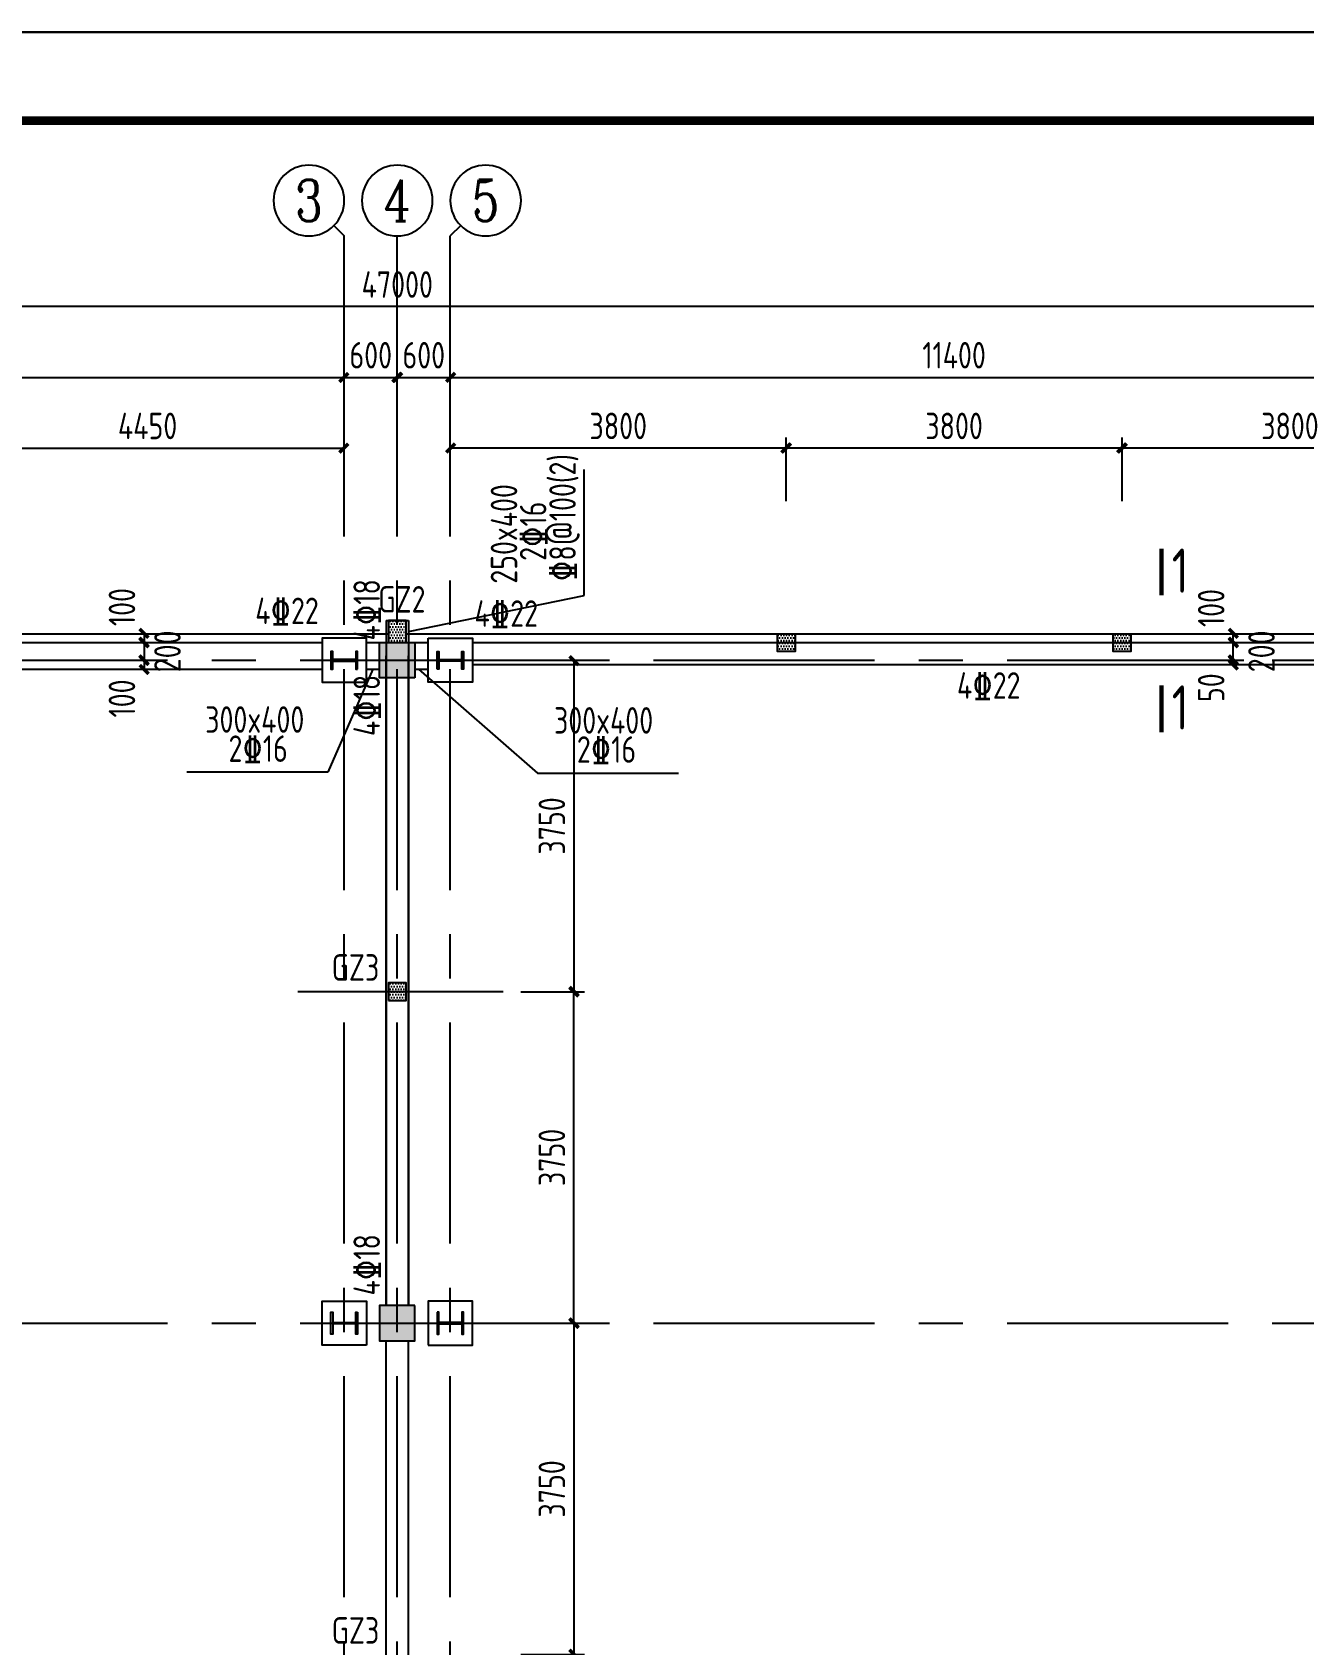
# Model space of a CAD drawing. Header units: millimetres. Extents: x 865490 to 879904, y 39442 to 44891.
# Drawn here: x 869031.9 to 869175.7, y 39862 to 40044.4 of the extents above; entities that cross this region are included whole.
import ezdxf
from ezdxf.enums import TextEntityAlignment as Align

# ---------------------------------------------------------------- set-up
doc = ezdxf.new("R2010")
doc.units = ezdxf.units.MM
doc.header["$LTSCALE"] = 1000
doc.header["$MEASUREMENT"] = 0
doc.linetypes.add('CENTER', pattern=[2, 1.25, -0.25, 0.25, -0.25])
doc.linetypes.add('DOTE', pattern=[2.42, 2, -0.2, 0.02, -0.2])
doc.layers.add('1', color=4, linetype='Continuous', lineweight=70)
for name, color, linetype in [('AXIS', 3, 'Continuous'), ('AXIS_TEXT', 7, 'Continuous'), ('DIM', 7, 'Continuous'), ('DOTE', 1, 'DOTE'), ('M_Prof', 2, 'Continuous'), ('PUB_DIM', 3, 'Continuous'), ('层14', 2, 'Continuous'), ('标注', 7, 'Continuous'), ('梁', 4, 'Continuous'), ('梁集中标注', 2, 'Continuous')]:
    doc.layers.add(name, color=color, linetype=linetype)
doc.styles.add('_TCH_AXIS', font='COMPLEX', dxfattribs={"bigfont": 'GBCBIG'})
doc.styles.add('COMPLEX', font='COMPLEX')
doc.styles.add('GBHZ', font='gbenor.shx', dxfattribs={"width": 0.9, "bigfont": 'gbcbig.shx'})
doc.dimstyles.new('Y100', dxfattribs={"dimscale": 0, "dimtxt": 3, "dimasz": 0.01, "dimexe": 1.2, "dimexo": 2, "dimgap": 1, "dimtad": 1, "dimdec": 0, "dimlfac": 100, "dimzin": 0, "dimdsep": 46, "dimtxsty": 'GBHZ', "dimblk": 'DX', "dimcen": 0.09, "dimdle": 1, "dimclrd": 7, "dimclre": 7, "dimclrt": 7, "dimadec": 0, "dimazin": 0, "dimtfac": 1, "dimtdec": 0, "dimtix": 1, "dimtmove": 2, "dimatfit": 3, "dimldrblk": 'DX', "dimfxl": 0, "dimtolj": 1, "dimtzin": 0, "dimarcsym": 0})
pattern_1 = [(0, (-657.64333, -447.2276), (0.15625, 0.3125), [0, -0.3125])]

# ---------------------------------------------------------------- blocks, each defined once
blk = doc.blocks.new('_AXISO')
blk.add_circle((0, 0), 0.5)
at = {"layer": 'AXIS_TEXT', "style": 'COMPLEX', "width": 1.041667}
blk.add_attdef('A', text='', height=0.56, dxfattribs=at).set_placement((-0.25, -0.28), (0.25, -0.28), align=Align.FIT)
blk = doc.blocks.new('DX')
at = {"color": 0, "linetype": 'ByBlock', "const_width": 40}
blk.add_lwpolyline([(-54, -51), (46, 49)], dxfattribs=at)
blk = doc.blocks.new('*D394')
at = {"layer": 'Defpoints', "color": 0, "transparency": 16777216}
for p in [(869067.16, 40005.36), (868953.16, 39989.36), (869067.16, 39989.36)]:
    blk.add_point(p, dxfattribs=at)
at = {"layer": 'dim', "color": 7, "lineweight": -2, "transparency": 16777216}
for p, q in [((868953.16, 39991.36), (868953.16, 40006.56)), ((868953.17, 40005.36), (869067.15, 40005.36)), ((869067.16, 39991.36), (869067.16, 40006.56))]:
    blk.add_line(p, q, dxfattribs=at)
at = {"layer": 'dim', "color": 7, "lineweight": -2, "transparency": 16777216, "xscale": 0.01, "yscale": 0.01, "zscale": 0.01, "rotation": 180}
blk.add_blockref('DX', (868953.16, 40005.36), dxfattribs=at)
at = {"layer": 'dim', "color": 7, "lineweight": -2, "transparency": 16777216, "xscale": 0.01, "yscale": 0.01, "zscale": 0.01}
blk.add_blockref('DX', (869067.16, 40005.36), dxfattribs=at)
at = {"layer": 'dim', "color": 7, "transparency": 16777216, "insert": (869010.16, 40007.86), "char_height": 3, "attachment_point": 5, "style": 'GBHZ'}
blk.add_mtext('\\A1;11400', dxfattribs=at)
blk = doc.blocks.new('*D395')
at = {"layer": 'Defpoints', "color": 0, "transparency": 16777216}
for p in [(869073.16, 40005.36), (869067.16, 39989.36), (869073.16, 39989.36)]:
    blk.add_point(p, dxfattribs=at)
at = {"layer": 'dim', "color": 7, "lineweight": -2, "transparency": 16777216}
for p, q in [((869067.15, 40005.36), (869067.14, 40005.36)), ((869067.16, 39991.36), (869067.16, 40006.56)), ((869067.16, 40005.36), (869073.16, 40005.36)), ((869073.16, 39991.36), (869073.16, 40006.56)), ((869073.17, 40005.36), (869073.18, 40005.36))]:
    blk.add_line(p, q, dxfattribs=at)
at = {"layer": 'dim', "color": 7, "lineweight": -2, "transparency": 16777216, "xscale": 0.01, "yscale": 0.01, "zscale": 0.01}
blk.add_blockref('DX', (869067.16, 40005.36), dxfattribs=at)
at = {"layer": 'dim', "color": 7, "lineweight": -2, "transparency": 16777216, "xscale": 0.01, "yscale": 0.01, "zscale": 0.01, "rotation": 180}
blk.add_blockref('DX', (869073.16, 40005.36), dxfattribs=at)
at = {"layer": 'dim', "color": 7, "transparency": 16777216, "insert": (869070.16, 40007.86), "char_height": 3, "attachment_point": 5, "style": 'GBHZ'}
blk.add_mtext('\\A1;600', dxfattribs=at)
blk = doc.blocks.new('*D396')
at = {"layer": 'Defpoints', "color": 0, "transparency": 16777216}
for p in [(869079.16, 40005.36), (869073.16, 39989.36), (869079.16, 39989.36)]:
    blk.add_point(p, dxfattribs=at)
at = {"layer": 'dim', "color": 7, "lineweight": -2, "transparency": 16777216}
for p, q in [((869073.15, 40005.36), (869073.14, 40005.36)), ((869073.16, 39991.36), (869073.16, 40006.56)), ((869073.16, 40005.36), (869079.16, 40005.36)), ((869079.16, 39991.36), (869079.16, 40006.56)), ((869079.17, 40005.36), (869079.18, 40005.36))]:
    blk.add_line(p, q, dxfattribs=at)
at = {"layer": 'dim', "color": 7, "lineweight": -2, "transparency": 16777216, "xscale": 0.01, "yscale": 0.01, "zscale": 0.01}
blk.add_blockref('DX', (869073.16, 40005.36), dxfattribs=at)
at = {"layer": 'dim', "color": 7, "lineweight": -2, "transparency": 16777216, "xscale": 0.01, "yscale": 0.01, "zscale": 0.01, "rotation": 180}
blk.add_blockref('DX', (869079.16, 40005.36), dxfattribs=at)
at = {"layer": 'dim', "color": 7, "transparency": 16777216, "insert": (869076.16, 40007.86), "char_height": 3, "attachment_point": 5, "style": 'GBHZ'}
blk.add_mtext('\\A1;600', dxfattribs=at)
blk = doc.blocks.new('*D397')
at = {"layer": 'Defpoints', "color": 0, "transparency": 16777216}
for p in [(869193.16, 40005.36), (869079.16, 39989.36), (869193.16, 39989.36)]:
    blk.add_point(p, dxfattribs=at)
at = {"layer": 'dim', "color": 7, "lineweight": -2, "transparency": 16777216}
for p, q in [((869079.16, 39991.36), (869079.16, 40006.56)), ((869079.17, 40005.36), (869193.15, 40005.36)), ((869193.16, 39991.36), (869193.16, 40006.56))]:
    blk.add_line(p, q, dxfattribs=at)
at = {"layer": 'dim', "color": 7, "lineweight": -2, "transparency": 16777216, "xscale": 0.01, "yscale": 0.01, "zscale": 0.01, "rotation": 180}
blk.add_blockref('DX', (869079.16, 40005.36), dxfattribs=at)
at = {"layer": 'dim', "color": 7, "lineweight": -2, "transparency": 16777216, "xscale": 0.01, "yscale": 0.01, "zscale": 0.01}
blk.add_blockref('DX', (869193.16, 40005.36), dxfattribs=at)
at = {"layer": 'dim', "color": 7, "transparency": 16777216, "insert": (869136.16, 40007.86), "char_height": 3, "attachment_point": 5, "style": 'GBHZ'}
blk.add_mtext('\\A1;11400', dxfattribs=at)
blk = doc.blocks.new('*D399')
at = {"layer": 'Defpoints', "color": 0, "transparency": 16777216}
for p in [(868838.16, 40013.36), (868838.16, 39989.36), (869308.16, 39989.36)]:
    blk.add_point(p, dxfattribs=at)
at = {"layer": 'dim', "color": 7, "lineweight": -2, "transparency": 16777216}
for p, q in [((868838.16, 39991.36), (868838.16, 40014.56)), ((869308.16, 39991.36), (869308.16, 40014.56)), ((869308.15, 40013.36), (868838.17, 40013.36))]:
    blk.add_line(p, q, dxfattribs=at)
at = {"layer": 'dim', "color": 7, "lineweight": -2, "transparency": 16777216, "xscale": 0.01, "yscale": 0.01, "zscale": 0.01, "rotation": 180}
blk.add_blockref('DX', (868838.16, 40013.36), dxfattribs=at)
at = {"layer": 'dim', "color": 7, "lineweight": -2, "transparency": 16777216, "xscale": 0.01, "yscale": 0.01, "zscale": 0.01}
blk.add_blockref('DX', (869308.16, 40013.36), dxfattribs=at)
at = {"layer": 'dim', "color": 7, "transparency": 16777216, "insert": (869073.16, 40015.86), "char_height": 3, "attachment_point": 5, "style": 'GBHZ'}
blk.add_mtext('\\A1;47000', dxfattribs=at)
blk = doc.blocks.new('*D1197')
at = {"layer": 'Defpoints', "color": 0, "transparency": 16777216}
for p in [(869085.15, 39898.36), (869085.15, 39860.86), (869093.15, 39860.86)]:
    blk.add_point(p, dxfattribs=at)
at = {"layer": 'dim', "color": 7, "lineweight": -2, "transparency": 16777216}
for p, q in [((869087.15, 39898.36), (869094.35, 39898.36)), ((869093.15, 39898.35), (869093.15, 39860.87)), ((869087.15, 39860.86), (869094.35, 39860.86))]:
    blk.add_line(p, q, dxfattribs=at)
at = {"layer": 'dim', "color": 7, "lineweight": -2, "transparency": 16777216, "xscale": 0.01, "yscale": 0.01, "zscale": 0.01}
for p, rotation in [((869093.15, 39898.36), 90), ((869093.15, 39860.86), 270)]:
    blk.add_blockref('DX', p, dxfattribs=dict(at, rotation=rotation))
at = {"layer": 'dim', "color": 7, "transparency": 16777216, "insert": (869090.65, 39879.61), "char_height": 3, "attachment_point": 5, "rotation": 90, "style": 'GBHZ'}
blk.add_mtext('\\A1;3750', dxfattribs=at)
blk = doc.blocks.new('*D1198')
at = {"layer": 'Defpoints', "color": 0, "transparency": 16777216}
for p in [(869085.15, 39935.86), (869093.15, 39935.86), (869085.15, 39898.36)]:
    blk.add_point(p, dxfattribs=at)
at = {"layer": 'dim', "color": 7, "lineweight": -2, "transparency": 16777216}
for p, q in [((869087.15, 39935.86), (869094.35, 39935.86)), ((869093.15, 39898.37), (869093.15, 39935.85)), ((869087.15, 39898.36), (869094.35, 39898.36))]:
    blk.add_line(p, q, dxfattribs=at)
at = {"layer": 'dim', "color": 7, "lineweight": -2, "transparency": 16777216, "xscale": 0.01, "yscale": 0.01, "zscale": 0.01}
for p, rotation in [((869093.15, 39935.86), 90), ((869093.15, 39898.36), 270)]:
    blk.add_blockref('DX', p, dxfattribs=dict(at, rotation=rotation))
at = {"layer": 'dim', "color": 7, "transparency": 16777216, "insert": (869090.65, 39917.11), "char_height": 3, "attachment_point": 5, "rotation": 90, "style": 'GBHZ'}
blk.add_mtext('\\A1;3750', dxfattribs=at)
blk = doc.blocks.new('*D1199')
at = {"layer": 'Defpoints', "color": 0, "transparency": 16777216}
for p in [(869085.15, 39973.36), (869085.15, 39935.86), (869093.15, 39935.86)]:
    blk.add_point(p, dxfattribs=at)
at = {"layer": 'dim', "color": 7, "lineweight": -2, "transparency": 16777216}
for p, q in [((869087.15, 39973.36), (869094.35, 39973.36)), ((869093.15, 39973.35), (869093.15, 39935.87)), ((869087.15, 39935.86), (869094.35, 39935.86))]:
    blk.add_line(p, q, dxfattribs=at)
at = {"layer": 'dim', "color": 7, "lineweight": -2, "transparency": 16777216, "xscale": 0.01, "yscale": 0.01, "zscale": 0.01}
for p, rotation in [((869093.15, 39973.36), 90), ((869093.15, 39935.86), 270)]:
    blk.add_blockref('DX', p, dxfattribs=dict(at, rotation=rotation))
at = {"layer": 'dim', "color": 7, "transparency": 16777216, "insert": (869090.65, 39954.61), "char_height": 3, "attachment_point": 5, "rotation": 90, "style": 'GBHZ'}
blk.add_mtext('\\A1;3750', dxfattribs=at)
blk = doc.blocks.new('*D1243')
at = {"layer": 'Defpoints', "color": 0, "transparency": 16777216}
for p in [(869155.16, 39997.36), (869155.16, 39989.36), (869193.16, 39989.36)]:
    blk.add_point(p, dxfattribs=at)
at = {"layer": '层14', "color": 7, "lineweight": -2, "transparency": 16777216}
for p, q in [((869155.16, 39991.36), (869155.16, 39998.56)), ((869193.16, 39991.36), (869193.16, 39998.56)), ((869193.15, 39997.36), (869155.17, 39997.36))]:
    blk.add_line(p, q, dxfattribs=at)
at = {"layer": '层14', "color": 7, "lineweight": -2, "transparency": 16777216, "xscale": 0.01, "yscale": 0.01, "zscale": 0.01, "rotation": 180}
blk.add_blockref('DX', (869155.16, 39997.36), dxfattribs=at)
at = {"layer": '层14', "color": 7, "lineweight": -2, "transparency": 16777216, "xscale": 0.01, "yscale": 0.01, "zscale": 0.01}
blk.add_blockref('DX', (869193.16, 39997.36), dxfattribs=at)
at = {"layer": '层14', "color": 7, "transparency": 16777216, "insert": (869174.16, 39999.86), "char_height": 3, "attachment_point": 5, "style": 'GBHZ'}
blk.add_mtext('\\A1;3800', dxfattribs=at)
blk = doc.blocks.new('*D1244')
at = {"layer": 'Defpoints', "color": 0, "transparency": 16777216}
for p in [(869117.16, 39997.36), (869117.16, 39989.36), (869155.16, 39989.36)]:
    blk.add_point(p, dxfattribs=at)
at = {"layer": '层14', "color": 7, "lineweight": -2, "transparency": 16777216}
for p, q in [((869117.16, 39991.36), (869117.16, 39998.56)), ((869155.16, 39991.36), (869155.16, 39998.56)), ((869155.15, 39997.36), (869117.17, 39997.36))]:
    blk.add_line(p, q, dxfattribs=at)
at = {"layer": '层14', "color": 7, "lineweight": -2, "transparency": 16777216, "xscale": 0.01, "yscale": 0.01, "zscale": 0.01, "rotation": 180}
blk.add_blockref('DX', (869117.16, 39997.36), dxfattribs=at)
at = {"layer": '层14', "color": 7, "lineweight": -2, "transparency": 16777216, "xscale": 0.01, "yscale": 0.01, "zscale": 0.01}
blk.add_blockref('DX', (869155.16, 39997.36), dxfattribs=at)
at = {"layer": '层14', "color": 7, "transparency": 16777216, "insert": (869136.16, 39999.86), "char_height": 3, "attachment_point": 5, "style": 'GBHZ'}
blk.add_mtext('\\A1;3800', dxfattribs=at)
blk = doc.blocks.new('*D1245')
at = {"layer": 'Defpoints', "color": 0, "transparency": 16777216}
for p in [(869079.16, 39997.36), (869079.16, 39989.36), (869117.16, 39989.36)]:
    blk.add_point(p, dxfattribs=at)
at = {"layer": '层14', "color": 7, "lineweight": -2, "transparency": 16777216}
for p, q in [((869079.16, 39991.36), (869079.16, 39998.56)), ((869117.16, 39991.36), (869117.16, 39998.56)), ((869117.15, 39997.36), (869079.17, 39997.36))]:
    blk.add_line(p, q, dxfattribs=at)
at = {"layer": '层14', "color": 7, "lineweight": -2, "transparency": 16777216, "xscale": 0.01, "yscale": 0.01, "zscale": 0.01, "rotation": 180}
blk.add_blockref('DX', (869079.16, 39997.36), dxfattribs=at)
at = {"layer": '层14', "color": 7, "lineweight": -2, "transparency": 16777216, "xscale": 0.01, "yscale": 0.01, "zscale": 0.01}
blk.add_blockref('DX', (869117.16, 39997.36), dxfattribs=at)
at = {"layer": '层14', "color": 7, "transparency": 16777216, "insert": (869098.16, 39999.86), "char_height": 3, "attachment_point": 5, "style": 'GBHZ'}
blk.add_mtext('\\A1;3800', dxfattribs=at)
blk = doc.blocks.new('*D1248')
at = {"layer": 'Defpoints', "color": 0, "transparency": 16777216}
for p in [(869067.16, 39997.36), (869022.66, 39989.36), (869067.16, 39989.36)]:
    blk.add_point(p, dxfattribs=at)
at = {"layer": '层14', "color": 7, "lineweight": -2, "transparency": 16777216}
for p, q in [((869022.66, 39991.36), (869022.66, 39998.56)), ((869067.16, 39991.36), (869067.16, 39998.56)), ((869022.67, 39997.36), (869067.15, 39997.36))]:
    blk.add_line(p, q, dxfattribs=at)
at = {"layer": '层14', "color": 7, "lineweight": -2, "transparency": 16777216, "xscale": 0.01, "yscale": 0.01, "zscale": 0.01, "rotation": 180}
blk.add_blockref('DX', (869022.66, 39997.36), dxfattribs=at)
at = {"layer": '层14', "color": 7, "lineweight": -2, "transparency": 16777216, "xscale": 0.01, "yscale": 0.01, "zscale": 0.01}
blk.add_blockref('DX', (869067.16, 39997.36), dxfattribs=at)
at = {"layer": '层14', "color": 7, "transparency": 16777216, "insert": (869044.91, 39999.86), "char_height": 3, "attachment_point": 5, "style": 'GBHZ'}
blk.add_mtext('\\A1;4450', dxfattribs=at)
blk = doc.blocks.new('*D1249')
at = {"layer": 'Defpoints', "color": 0, "transparency": 16777216}
for p in [(869037.02, 39976.36), (869037.02, 39975.36), (869044.51, 39975.36)]:
    blk.add_point(p, dxfattribs=at)
at = {"layer": '梁', "color": 7, "lineweight": -2, "transparency": 16777216}
for p, q in [((869039.02, 39976.36), (869045.71, 39976.36)), ((869044.51, 39976.37), (869044.51, 39976.38)), ((869044.51, 39976.36), (869044.51, 39975.36)), ((869039.02, 39975.36), (869045.71, 39975.36)), ((869044.51, 39975.35), (869044.51, 39975.34))]:
    blk.add_line(p, q, dxfattribs=at)
at = {"layer": '梁', "color": 7, "lineweight": -2, "transparency": 16777216, "xscale": 0.01, "yscale": 0.01, "zscale": 0.01}
for p, rotation in [((869044.51, 39976.36), 270), ((869044.51, 39975.36), 90)]:
    blk.add_blockref('DX', p, dxfattribs=dict(at, rotation=rotation))
at = {"layer": '梁', "color": 7, "transparency": 16777216, "insert": (869042.01, 39979.37), "char_height": 3, "attachment_point": 5, "rotation": 90, "style": 'GBHZ'}
blk.add_mtext('\\A1;100', dxfattribs=at)
blk = doc.blocks.new('*D1250')
at = {"layer": 'Defpoints', "color": 0, "transparency": 16777216}
for p in [(869037.02, 39975.36), (869037.02, 39973.36), (869044.51, 39973.36)]:
    blk.add_point(p, dxfattribs=at)
at = {"layer": '梁', "color": 7, "lineweight": -2, "transparency": 16777216}
for p, q in [((869039.02, 39975.36), (869045.71, 39975.36)), ((869044.51, 39975.37), (869044.51, 39975.38)), ((869044.51, 39975.36), (869044.51, 39973.36)), ((869039.02, 39973.36), (869045.71, 39973.36)), ((869044.51, 39973.35), (869044.51, 39973.34))]:
    blk.add_line(p, q, dxfattribs=at)
at = {"layer": '梁', "color": 7, "lineweight": -2, "transparency": 16777216, "xscale": 0.01, "yscale": 0.01, "zscale": 0.01}
for p, rotation in [((869044.51, 39975.36), 270), ((869044.51, 39973.36), 90)]:
    blk.add_blockref('DX', p, dxfattribs=dict(at, rotation=rotation))
at = {"layer": '梁', "color": 7, "transparency": 16777216, "insert": (869047.16, 39974.36), "char_height": 3, "attachment_point": 5, "rotation": 90, "style": 'GBHZ'}
blk.add_mtext('\\A1;200', dxfattribs=at)
blk = doc.blocks.new('*D1251')
at = {"layer": 'Defpoints', "color": 0, "transparency": 16777216}
for p in [(869037.02, 39973.36), (869037.02, 39972.36), (869044.51, 39972.36)]:
    blk.add_point(p, dxfattribs=at)
at = {"layer": '梁', "color": 7, "lineweight": -2, "transparency": 16777216}
for p, q in [((869039.02, 39973.36), (869045.71, 39973.36)), ((869039.02, 39972.36), (869045.71, 39972.36)), ((869044.51, 39973.37), (869044.51, 39973.38)), ((869044.51, 39973.36), (869044.51, 39972.36)), ((869044.51, 39972.35), (869044.51, 39972.34))]:
    blk.add_line(p, q, dxfattribs=at)
at = {"layer": '梁', "color": 7, "lineweight": -2, "transparency": 16777216, "xscale": 0.01, "yscale": 0.01, "zscale": 0.01}
for p, rotation in [((869044.51, 39973.36), 270), ((869044.51, 39972.36), 90)]:
    blk.add_blockref('DX', p, dxfattribs=dict(at, rotation=rotation))
at = {"layer": '梁', "color": 7, "transparency": 16777216, "insert": (869042.01, 39969.03), "char_height": 3, "attachment_point": 5, "rotation": 90, "style": 'GBHZ'}
blk.add_mtext('\\A1;100', dxfattribs=at)
blk = doc.blocks.new('*D2255')
at = {"layer": 'Defpoints', "color": 0, "transparency": 16777216}
for p in [(869160.84, 39973.36), (869160.84, 39972.86), (869167.75, 39973.36)]:
    blk.add_point(p, dxfattribs=at)
at = {"layer": 'dim', "color": 7, "lineweight": -2, "transparency": 16777216}
for p, q in [((869162.84, 39973.36), (869168.95, 39973.36)), ((869162.84, 39972.86), (869168.95, 39972.86)), ((869167.75, 39973.37), (869167.75, 39973.38)), ((869167.75, 39972.86), (869167.75, 39973.36)), ((869167.75, 39972.85), (869167.75, 39972.84))]:
    blk.add_line(p, q, dxfattribs=at)
at = {"layer": 'dim', "color": 7, "lineweight": -2, "transparency": 16777216, "xscale": 0.01, "yscale": 0.01, "zscale": 0.01}
for p, rotation in [((869167.75, 39973.36), 270), ((869167.75, 39972.86), 90)]:
    blk.add_blockref('DX', p, dxfattribs=dict(at, rotation=rotation))
at = {"layer": 'dim', "color": 7, "transparency": 16777216, "insert": (869165.25, 39970.25), "char_height": 3, "attachment_point": 5, "rotation": 90, "style": 'GBHZ'}
blk.add_mtext('\\A1;50', dxfattribs=at)
blk = doc.blocks.new('*D2256')
at = {"layer": 'Defpoints', "color": 0, "transparency": 16777216}
for p in [(869160.84, 39975.36), (869167.75, 39975.36), (869160.84, 39973.36)]:
    blk.add_point(p, dxfattribs=at)
at = {"layer": 'dim', "color": 7, "lineweight": -2, "transparency": 16777216}
for p, q in [((869162.84, 39975.36), (869168.95, 39975.36)), ((869167.75, 39975.37), (869167.75, 39975.38)), ((869167.75, 39973.36), (869167.75, 39975.36)), ((869162.84, 39973.36), (869168.95, 39973.36)), ((869167.75, 39973.35), (869167.75, 39973.34))]:
    blk.add_line(p, q, dxfattribs=at)
at = {"layer": 'dim', "color": 7, "lineweight": -2, "transparency": 16777216, "xscale": 0.01, "yscale": 0.01, "zscale": 0.01}
for p, rotation in [((869167.75, 39975.36), 270), ((869167.75, 39973.36), 90)]:
    blk.add_blockref('DX', p, dxfattribs=dict(at, rotation=rotation))
at = {"layer": 'dim', "color": 7, "transparency": 16777216, "insert": (869170.94, 39974.36), "char_height": 3, "attachment_point": 5, "rotation": 90, "style": 'GBHZ'}
blk.add_mtext('\\A1;200', dxfattribs=at)
blk = doc.blocks.new('*D2257')
at = {"layer": 'Defpoints', "color": 0, "transparency": 16777216}
for p in [(869160.84, 39976.36), (869167.75, 39976.36), (869160.84, 39975.36)]:
    blk.add_point(p, dxfattribs=at)
at = {"layer": 'dim', "color": 7, "lineweight": -2, "transparency": 16777216}
for p, q in [((869162.84, 39976.36), (869168.95, 39976.36)), ((869167.75, 39976.37), (869167.75, 39976.38)), ((869167.75, 39975.36), (869167.75, 39976.36)), ((869162.84, 39975.36), (869168.95, 39975.36)), ((869167.75, 39975.35), (869167.75, 39975.34))]:
    blk.add_line(p, q, dxfattribs=at)
at = {"layer": 'dim', "color": 7, "lineweight": -2, "transparency": 16777216, "xscale": 0.01, "yscale": 0.01, "zscale": 0.01}
for p, rotation in [((869167.75, 39976.36), 270), ((869167.75, 39975.36), 90)]:
    blk.add_blockref('DX', p, dxfattribs=dict(at, rotation=rotation))
at = {"layer": 'dim', "color": 7, "transparency": 16777216, "insert": (869165.25, 39979.26), "char_height": 3, "attachment_point": 5, "rotation": 90, "style": 'GBHZ'}
blk.add_mtext('\\A1;100', dxfattribs=at)

msp = doc.modelspace()

# ---------------------------------------------------------------- hatches: boundary and pattern name
at = {"layer": '层14'}
h = msp.add_hatch(dxfattribs=at)
h.set_pattern_fill('DOTS', color=256, scale=5)
h.set_pattern_definition(pattern_1)
h.paths.add_polyline_path([(869074.161, 39975.358), (869072.161, 39975.358), (869072.161, 39977.858), (869074.161, 39977.858)])
h = msp.add_hatch(dxfattribs=at)
h.set_pattern_fill('DOTS', color=256, scale=5)
h.set_pattern_definition(pattern_1)
h.paths.add_polyline_path([(869118.161, 39974.358), (869116.161, 39974.358), (869116.161, 39976.358), (869118.161, 39976.358)])
h = msp.add_hatch(dxfattribs=at)
h.set_pattern_fill('DOTS', color=256, scale=5)
h.set_pattern_definition(pattern_1)
h.paths.add_polyline_path([(869156.161, 39974.358), (869154.161, 39974.358), (869154.161, 39976.358), (869156.161, 39976.358)])
h = msp.add_hatch(dxfattribs=at)
h.set_pattern_fill('DOTS', color=256, scale=5)
h.set_pattern_definition([(0, (-657.64333, 1.7724), (0.15625, 0.3125), [0, -0.3125])])
h.paths.add_polyline_path([(869072.161, 39934.858), (869074.161, 39934.858), (869074.161, 39936.858), (869072.161, 39936.858)])

# ---------------------------------------------------------------- linework, layer by layer
at = {"color": 0}
for p, q in [((869583.883, 40044.4), (868742.883, 40044.4)), ((868742.883, 40044.4), (869583.883, 40044.4))]:
    msp.add_line(p, q, dxfattribs=at)
at = {"color": 0, "const_width": 1}
msp.add_lwpolyline([(869573.883, 39460.4), (868767.883, 39460.4), (868767.883, 40034.4), (869573.883, 40034.4)], close=True, dxfattribs=at)
for points in [[(869069.661, 39975.858), (869064.661, 39975.858), (869064.661, 39970.858), (869069.661, 39970.858)], [(869075.161, 39971.358), (869071.161, 39971.358), (869071.161, 39975.358), (869075.161, 39975.358)], [(869076.661, 39975.858), (869081.661, 39975.858), (869081.661, 39970.858), (869076.661, 39970.858)], [(869069.661, 39895.858), (869064.661, 39895.858), (869064.661, 39900.858), (869069.661, 39900.858)], [(869075.161, 39900.358), (869071.161, 39900.358), (869071.161, 39896.358), (869075.161, 39896.358)], [(869076.661, 39895.858), (869081.661, 39895.858), (869081.661, 39900.858), (869076.661, 39900.858)]]:
    msp.add_lwpolyline(points, close=True)
at = {"layer": '1', "color": 2, "const_width": 0.48}
for points in [[(869159.614, 39985.979), (869159.614, 39980.696)], [(869159.614, 39970.499), (869159.614, 39965.216)]]:
    msp.add_lwpolyline(points, dxfattribs=at)
at = {"layer": 'AXIS', "color": 0}
for p, q in [((869065.989, 40022.53), (869067.161, 40021.358)), ((869080.332, 40022.53), (869079.161, 40021.358)), ((869067.161, 39989.358), (869067.161, 40021.358)), ((869073.161, 39989.358), (869073.161, 40021.358)), ((869079.161, 39989.358), (869079.161, 40021.358))]:
    msp.add_line(p, q, dxfattribs=at)
at = {"layer": 'DOTE', "linetype": 'CENTER', "ltscale": 0.02}
for p, q in [((869067.161, 39507.358), (869067.161, 39989.358)), ((869073.161, 39507.358), (869073.161, 39989.358)), ((869079.161, 39507.358), (869079.161, 39989.358)), ((868822.161, 39973.358), (869324.161, 39973.358)), ((869085.15, 39935.858), (869061.893, 39935.858)), ((868822.161, 39898.358), (869324.161, 39898.358))]:
    msp.add_line(p, q, dxfattribs=at)
at = {"layer": 'M_Prof'}
for points in [[(869068.661, 39972.358), (869068.661, 39974.358), (869068.461, 39974.358), (869068.461, 39973.448), (869065.861, 39973.448), (869065.861, 39974.358), (869065.661, 39974.358), (869065.661, 39972.358), (869065.861, 39972.358), (869065.861, 39973.268), (869068.461, 39973.268), (869068.461, 39972.358)], [(869077.661, 39972.358), (869077.661, 39974.358), (869077.861, 39974.358), (869077.861, 39973.448), (869080.461, 39973.448), (869080.461, 39974.358), (869080.661, 39974.358), (869080.661, 39972.358), (869080.461, 39972.358), (869080.461, 39973.268), (869077.861, 39973.268), (869077.861, 39972.358)], [(869068.661, 39899.608), (869068.661, 39897.108), (869068.461, 39897.108), (869068.461, 39898.268), (869065.861, 39898.268), (869065.861, 39897.108), (869065.661, 39897.108), (869065.661, 39899.608), (869065.861, 39899.608), (869065.861, 39898.448), (869068.461, 39898.448), (869068.461, 39899.608)], [(869077.661, 39899.608), (869077.661, 39897.108), (869077.861, 39897.108), (869077.861, 39898.268), (869080.461, 39898.268), (869080.461, 39897.108), (869080.661, 39897.108), (869080.661, 39899.608), (869080.461, 39899.608), (869080.461, 39898.448), (869077.861, 39898.448), (869077.861, 39899.608)]]:
    msp.add_lwpolyline(points, close=True, dxfattribs=at)
at = {"layer": '层14'}
for p, q in [((869094.317, 39980.675), (869094.317, 39994.941)), ((869074.411, 39976.608), (869094.317, 39980.675))]:
    msp.add_line(p, q, dxfattribs=at)
for points in [[(869072.161, 39975.358), (869074.161, 39975.358), (869074.161, 39977.858), (869072.161, 39977.858)], [(869116.161, 39976.358), (869118.161, 39976.358), (869118.161, 39974.358), (869116.161, 39974.358)], [(869154.161, 39976.358), (869156.161, 39976.358), (869156.161, 39974.358), (869154.161, 39974.358)], [(869072.161, 39934.858), (869074.161, 39934.858), (869074.161, 39936.858), (869072.161, 39936.858)]]:
    msp.add_lwpolyline(points, close=True, dxfattribs=at)
at = {"layer": '标注'}
for points in [[(869075.161, 39971.358), (869075.161, 39975.358), (869071.161, 39971.358), (869071.161, 39975.358)], [(869075.161, 39900.358), (869075.161, 39896.358), (869071.161, 39900.358), (869071.161, 39896.358)]]:
    msp.add_solid(points, dxfattribs=at)
at = {"layer": '梁'}
for p, q in [((869071.911, 39977.858), (869071.911, 39900.358)), ((869071.911, 39977.858), (869074.411, 39977.858)), ((869074.411, 39977.858), (869074.411, 39900.358)), ((869022.661, 39976.358), (869071.161, 39976.358)), ((869069.661, 39975.858), (869069.661, 39976.358)), ((869075.161, 39976.358), (869228.661, 39976.358)), ((868842.161, 39975.358), (869064.661, 39975.358)), ((869069.661, 39975.358), (869076.661, 39975.358)), ((869081.661, 39975.358), (869304.161, 39975.358)), ((868955.661, 39972.358), (869064.661, 39972.358)), ((869070.411, 39972.358), (869065.291, 39960.682)), ((869069.661, 39972.358), (869071.161, 39972.358)), ((869071.911, 39900.358), (869071.911, 39973.858)), ((869074.411, 39900.358), (869074.411, 39973.858)), ((869075.161, 39972.358), (869076.661, 39972.358)), ((869075.577, 39972.358), (869089.035, 39960.585)), ((869081.661, 39972.858), (869190.661, 39972.858)), ((869065.291, 39960.682), (869049.363, 39960.682)), ((869089.035, 39960.585), (869104.964, 39960.585)), ((869071.911, 39825.358), (869071.911, 39896.358)), ((869074.411, 39825.358), (869074.411, 39896.358))]:
    msp.add_line(p, q, dxfattribs=at)
for points in [[(869071.161, 39976.358), (869072.161, 39976.358)], [(869074.161, 39976.358), (869075.161, 39976.358)]]:
    msp.add_lwpolyline(points, dxfattribs=at)

# ---------------------------------------------------------------- block references
at = {"layer": 'AXIS', "color": 0}
ref = msp.add_blockref('_AXISO', (869063.161, 40025.358), dxfattribs=dict(at, xscale=-8, yscale=8, zscale=8, rotation=180))
ref.add_attrib('A', '3', dxfattribs={"layer": 'AXIS_TEXT', "color": 0, "height": 4.659, "style": '_TCH_AXIS'}).set_placement((869061.608, 40023.029), (869064.714, 40023.029), align=Align.FIT)
ref = msp.add_blockref('_AXISO', (869073.161, 40025.358), dxfattribs=dict(at, xscale=-8, yscale=8, zscale=8, rotation=180))
ref.add_attrib('A', '4', dxfattribs={"layer": 'AXIS_TEXT', "color": 0, "height": 4.659, "style": '_TCH_AXIS', "width": 0.875}).set_placement((869071.608, 40023.029), (869074.714, 40023.029), align=Align.FIT)
ref = msp.add_blockref('_AXISO', (869083.161, 40025.358), dxfattribs=dict(at, xscale=-8, yscale=8, zscale=8, rotation=180))
ref.add_attrib('A', '5', dxfattribs={"layer": 'AXIS_TEXT', "color": 0, "height": 4.659, "style": '_TCH_AXIS'}).set_placement((869081.608, 40023.029), (869084.714, 40023.029), align=Align.FIT)

# ---------------------------------------------------------------- texts
at = {"layer": 'PUB_DIM', "style": 'GBHZ', "width": 0.9}
for p in [(869160.786, 39980.991), (869160.786, 39965.511)]:
    msp.add_text('1', height=5, dxfattribs=at).set_placement(p)
at = {"layer": '梁集中标注', "style": 'GBHZ', "width": 0.9}
for s, p in [('%%1328@100(2)', (869093.36, 39982.308)), ('250x400', (869086.735, 39982.014)), ('2%%13216', (869090.029, 39984.599))]:
    msp.add_text(s, height=3, rotation=90, dxfattribs=at).set_placement(p)
at = {"layer": '梁集中标注', "color": 1, "style": 'GBHZ', "width": 0.9}
for p in [(869071.202, 39975.596), (869071.202, 39964.778), (869071.202, 39901.495)]:
    msp.add_text('4%%13218', height=3, rotation=90, dxfattribs=at).set_placement(p)
at = {"layer": '梁集中标注', "style": 'GBHZ', "width": 0.9}
for s, p in [('GZ2', (869071.008, 39978.749)), ('4%%13222', (869057.094, 39977.442)), ('4%%13222', (869081.895, 39977.14)), ('4%%13222', (869136.488, 39969.001)), ('300x400', (869051.428, 39965.148)), ('300x400', (869090.897, 39965.051)), ('2%%13216', (869054.067, 39961.854)), ('2%%13216', (869093.481, 39961.757)), ('GZ3', (869065.734, 39937.097)), ('GZ3', (869065.734, 39862.097))]:
    msp.add_text(s, height=3, dxfattribs=at).set_placement(p)

# ---------------------------------------------------------------- dimensions: what is measured, and where the dimension line sits
at = {"layer": 'dim'}
for base, p1, p2, picture, middle in [((868838.161, 40013.358), (869308.161, 39989.358), (868838.161, 39989.358), '*D399', (869073.161, 40015.858)), ((869067.161, 40005.358), (868953.161, 39989.358), (869067.161, 39989.358), '*D394', (869010.161, 40007.858)), ((869073.161, 40005.358), (869067.161, 39989.358), (869073.161, 39989.358), '*D395', (869070.161, 40007.858)), ((869079.161, 40005.358), (869073.161, 39989.358), (869079.161, 39989.358), '*D396', (869076.161, 40007.858)), ((869193.161, 40005.358), (869079.161, 39989.358), (869193.161, 39989.358), '*D397', (869136.161, 40007.858))]:
    dim = msp.add_linear_dim(base=base, p1=p1, p2=p2, dimstyle='Y100', override={"dimscale": 1}, dxfattribs=at)
    dim.commit()
    dim.dimension.update_dxf_attribs({"geometry": picture, "text_midpoint": middle})
for base, p1, p2, picture, middle in [((869167.748, 39976.358), (869160.84, 39975.358), (869160.84, 39976.358), '*D2257', (869165.248, 39979.26)), ((869167.748, 39975.358), (869160.84, 39973.358), (869160.84, 39975.358), '*D2256', (869170.938, 39974.358)), ((869167.748, 39973.358), (869160.84, 39972.858), (869160.84, 39973.358), '*D2255', (869165.248, 39970.254))]:
    dim = msp.add_linear_dim(base=base, p1=p1, p2=p2, angle=90, dimstyle='Y100', override={"dimscale": 1}, dxfattribs=at)
    dim.commit()
    dim.dimension.update_dxf_attribs({"geometry": picture, "text_midpoint": middle, "dimtype": 160})
for base, p1, p2, angle, picture, middle in [((869093.15, 39935.858), (869085.15, 39973.358), (869085.15, 39935.858), 270, '*D1199', (869090.65, 39954.608)), ((869093.15, 39935.858), (869085.15, 39898.358), (869085.15, 39935.858), 90, '*D1198', (869090.65, 39917.108)), ((869093.15, 39860.858), (869085.15, 39898.358), (869085.15, 39860.858), 270, '*D1197', (869090.65, 39879.608))]:
    dim = msp.add_linear_dim(base=base, p1=p1, p2=p2, angle=angle, dimstyle='Y100', override={"dimscale": 1}, dxfattribs=at)
    dim.commit()
    dim.dimension.update_dxf_attribs({"geometry": picture, "text_midpoint": middle})
at = {"layer": '层14'}
dim = msp.add_linear_dim(base=(869067.161, 39997.358), p1=(869022.661, 39989.358), p2=(869067.161, 39989.358), dimstyle='Y100', override={"dimscale": 1, "dimfxl": 2}, dxfattribs=at)
dim.commit()
dim.dimension.update_dxf_attribs({"geometry": '*D1248', "text_midpoint": (869044.911, 39999.858)})
for base, p1, p2, picture, middle in [((869079.161, 39997.358), (869117.161, 39989.358), (869079.161, 39989.358), '*D1245', (869098.161, 39999.858)), ((869117.161, 39997.358), (869155.161, 39989.358), (869117.161, 39989.358), '*D1244', (869136.161, 39999.858)), ((869155.161, 39997.358), (869193.161, 39989.358), (869155.161, 39989.358), '*D1243', (869174.161, 39999.858))]:
    dim = msp.add_linear_dim(base=base, p1=p1, p2=p2, angle=180, dimstyle='Y100', override={"dimscale": 1, "dimfxl": 2}, dxfattribs=at)
    dim.commit()
    dim.dimension.update_dxf_attribs({"geometry": picture, "text_midpoint": middle})
at = {"layer": '梁'}
for base, p1, p2, picture, middle in [((869044.506, 39975.358), (869037.023, 39976.358), (869037.023, 39975.358), '*D1249', (869042.006, 39979.372)), ((869044.506, 39973.358), (869037.023, 39975.358), (869037.023, 39973.358), '*D1250', (869047.159, 39974.358)), ((869044.506, 39972.358), (869037.023, 39973.358), (869037.023, 39972.358), '*D1251', (869042.006, 39969.027))]:
    dim = msp.add_linear_dim(base=base, p1=p1, p2=p2, angle=270, dimstyle='Y100', override={"dimscale": 1, "dimfxl": 2}, dxfattribs=at)
    dim.commit()
    dim.dimension.update_dxf_attribs({"geometry": picture, "text_midpoint": middle, "dimtype": 160})

doc.saveas('drawing.dxf')
